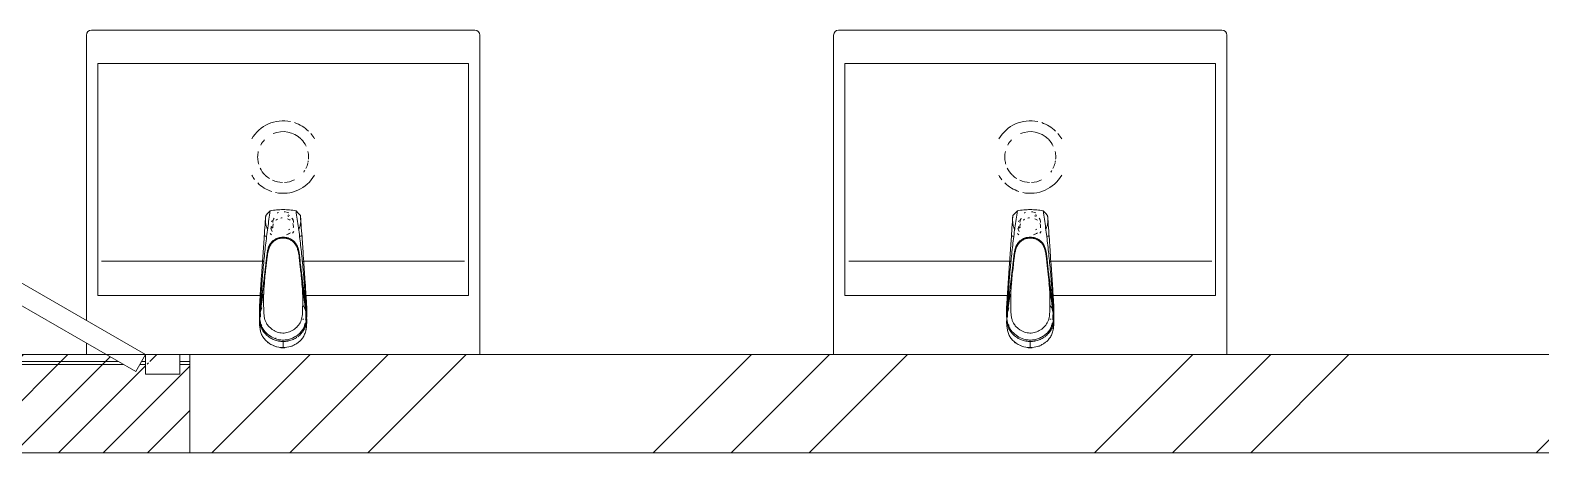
# Model space of a CAD drawing. Header units: millimetres. Extents: x -592259 to 288321, y -552984 to 293768.
# Drawn here: x 165091 to 166627, y -220486 to -220056 of the extents above; entities that cross this region are included whole.
import ezdxf

# ---------------------------------------------------------------- set-up
doc = ezdxf.new("R2010")
doc.units = ezdxf.units.MM
for name, color, linetype, lineweight in [('A-DETL-GENF-OTLN', 250, 'Continuous', 5), ('A-DOOR-____-MCUT', 250, 'Continuous', 5), ('A-DOOR-____-OTLN', 250, 'Continuous', 5), ('A-GENM-____-MCUT', 250, 'Continuous', 25), ('A-GENM-____-OTLN', 250, 'Continuous', 9), ('A-WALL-____-MCUT', 250, 'Continuous', 13), ('A-WALL-____-PATT', 250, 'Continuous', 13), ('G-XREF-____-OTLN', 250, 'Continuous', 9), ('P-SANR-FIXT-OTLN', 250, 'Continuous', 9)]:
    doc.layers.add(name, color=color, linetype=linetype, lineweight=lineweight)

# ---------------------------------------------------------------- blocks, each defined once
blk = doc.blocks.new('SND_Умывальник_Santek HEO - HEO 40_ гибкая подводка_установка на стену_ 400х340х170_  PN4_5_ ХВ_ГВ накидная гайка BP DN15_ К-гл_кон_ П DN 50-25960155-АР1_Маркировочный план 3 этажа секция 2_3')
at = {"layer": 'G-XREF-____-OTLN'}
for p, q in [((-17.5, -103.1), (-18.3, -96.1)), ((18.6, -93.2), (17.7, -100.7)), ((-13.2, -122.3), (-12.8, -122.9)), ((13.7, -121.5), (13.9, -121.2))]:
    blk.add_line(p, q, dxfattribs=at)
at = {"layer": 'G-XREF-____-OTLN', "flags": 128}
blk.add_lwpolyline([(0, -129.4), (-2.6, -129.2), (-5.1, -128.6), (-8.6, -126.9), (-9.4, -126.4)], dxfattribs=at)
at = {"layer": 'P-SANR-FIXT-OTLN', "lineweight": 5}
for p, q in [((-200, -9.9), (-200, -335)), ((200, -335), (200, -9.9)), ((-21.2, -45.9), (-19.8, -45.9)), ((-23.9, -47.6), (-23.4, -52)), ((23.4, -52), (23.9, -47.4)), ((-188.5, -306), (-188.5, -70)), ((-188.5, -70), (-22, -70)), ((-188.5, -70), (-22, -70)), ((22.1, -70), (188.5, -70)), ((22.1, -70), (188.5, -70)), ((188.5, -70), (188.5, -306)), ((-184.6, -105), (-19.4, -105)), ((19.4, -105), (184.6, -105)), ((-9.6, -133.4), (-11, -135)), ((12.6, -138.2), (11.3, -135.3)), ((12, -138.2), (12, -140.3)), ((12, -138.2), (12, -140.3)), ((-10.2, -147.5), (-8.9, -148.7)), ((-5.9, -150.5), (-4.4, -151)), ((11.3, -146.2), (11.9, -145.1)), ((188.5, -306), (-188.5, -306)), ((-195, -340), (195, -340))]:
    blk.add_line(p, q, dxfattribs=at)
at = {"layer": 'P-SANR-FIXT-OTLN', "lineweight": 5, "flags": 128}
for points in [[(-24, -45.9), (-23.5, -44.1), (-23.1, -42.4)], [(23.1, -42.5), (23.5, -44.1), (24, -45.9)], [(-21.8, -57.4), (-22.6, -54.7), (-23.4, -52)], [(23.4, -52), (22.6, -54.7), (21.8, -57.4)], [(-17.6, -151.4), (-17.8, -149.6), (-17.9, -147.9)], [(-17.6, -151.4), (-15.4, -153.8), (-13.1, -156.3)], [(13.1, -156.3), (15.4, -153.8), (17.7, -151.4)], [(17.9, -147.9), (17.8, -149.6), (17.7, -151.4)]]:
    blk.add_lwpolyline(points, dxfattribs=at)
at = {"layer": 'P-SANR-FIXT-OTLN', "lineweight": 5}
for centre, radius, start, end in [((0, -210.9), 36.9, 78.0272, 150), ((0, -210.9), 36.9, 45.6657, 71.6223), ((0, -210.9), 25.9, 152.9816, 166.4817), ((0, -210.9), 25.9, 144, 148.4296), ((0, -210.9), 25.9, 93.0847, 116.1739), ((0, -210.9), 25.9, 65.5446, 88.4632), ((0, -210.9), 25.9, 45.5775, 58.0134), ((0, -210.9), 25.9, 25.5336, 44.5196), ((0, -210.9), 36.9, 30, 38.7992), ((0, -210.9), 25.9, 175.2821, 180), ((0, -210.9), 25.9, 180, 192.7098), ((0, -210.9), 25.9, 167.3064, 171.5165), ((0, -210.9), 25.9, 13.3482, 16.572), ((0, -210.9), 25.9, 347.2447, 360), ((0, -210.9), 25.9, 360, 12.6033), ((0, -210.9), 36.9, 210, 220.5764), ((0, -210.9), 25.9, 205.5336, 224.5196), ((0, -210.9), 25.9, 225.5775, 292.7628), ((0, -210.9), 36.9, 258.0272, 330), ((0, -210.9), 25.9, 317.3943, 331.7651), ((0, -210.9), 36.9, 225.5918, 251.6223), ((-195, -335), 5, 180, 270), ((195, -335), 5, 270, 360)]:
    blk.add_arc(centre, radius, start, end, dxfattribs=at)
for centre, major_axis, start_param, end_param in [((0, -140.2), (10.5, 0), 2.074739, 2.346091), ((0, -144.4), (10.5, 0), 2.106208, 2.262595), ((0, -140.2), (10.5, 0), 1.895215, 2.047019), ((0, -140.2), (10.5, 0), 2.984761, 3.136523), ((0, -140.2), (10.5, 0), 3.150836, 3.488648), ((0, -144.4), (10.5, 0), 3.141593, 3.665191), ((0, -140.2), (10.5, 0), 3.944651, 4.269174), ((0, -144.4), (10.5, 0), 4.044495, 4.199712), ((0, -140.2), (10.5, 0), 4.792405, 4.95203), ((0, -140.2), (10.5, 0), 5.302179, 5.484258), ((0, -144.4), (10.5, 0), 5.759587, 6.283185), ((0, -140.2), (10.5, 0), 5.967442, 6.44117), ((0, -144.4), (13, 0), 0.38978, 0.565414), ((0, -144.4), (13, 0), 4.251351, 4.444761), ((0, -144.4), (13, 0), 4.518274, 4.621873), ((0, -144.4), (13, 0), 5.095586, 5.204636)]:
    blk.add_ellipse(centre, major_axis=major_axis, ratio=0.841652, start_param=start_param, end_param=end_param, dxfattribs=at)
for points, knots in [([(0, -17), (-2.6, -17), (-5.7, -17.5), (-9.3, -18.8), (-11, -19.6), (-12.7, -20.4), (-14.3, -21.4), (-15.5, -22.4), (-16.7, -23.3), (-18.1, -24.6), (-19.3, -26.1), (-20.5, -27.7), (-21.5, -29.6), (-22.3, -31.7), (-23.2, -34.8), (-23.8, -38.6), (-23.9, -41), (-24, -41.9)], [0, 0, 0, 0, 0.2, 0.25, 0.3, 0.35, 0.4, 0.45, 0.5, 0.55, 0.6, 0.65, 0.7, 0.75, 0.8, 0.9, 1, 1, 1, 1]), ([(-24, -45.9), (-24, -44.4), (-23.7, -41.4), (-22.5, -37.8), (-21.2, -35), (-19.5, -32.5), (-17.4, -30.1), (-15.5, -28.6), (-14.8, -28.1)], [0, 0, 0, 0, 4.281434, 8.562869, 10.703586, 12.844303, 17.125738, 19.572272, 19.572272, 19.572272, 19.572272]), ([(23, -42.2), (22.5, -40), (20.7, -35.7), (16, -30.5), (10.1, -26.7), (4.2, -24.8), (-1.1, -24.5), (-5.4, -25.2), (-9.5, -26.6), (-13.3, -28.7), (-16.7, -31.3), (-19.6, -34.6), (-21.8, -38.3), (-22.8, -41), (-23.1, -42.4)], [0, 0, 0, 0, 0.111111, 0.222222, 0.333333, 0.444444, 0.513889, 0.583333, 0.652778, 0.722222, 0.791667, 0.861111, 0.930556, 1, 1, 1, 1]), ([(-14.3, -27.7), (-13.9, -27.5), (-12.3, -26.4), (-9.1, -24.8), (-4.7, -23.5), (-1.6, -23.2), (0, -23.2)], [20.1889, 20.1889, 20.1889, 20.1889, 21.407172, 25.688606, 29.970041, 34.251475, 34.251475, 34.251475, 34.251475]), ([(-5.3, -25), (-5.1, -25), (-4.1, -24.8), (-3.2, -24.7), (-2.5, -24.6)], [0.91841171, 0.91841171, 0.91841171, 0.91841171, 0.92857143, 0.96187166, 0.96187166, 0.96187166, 0.96187166]), ([(24, -41.9), (24, -41.1), (23.9, -39.5), (23.6, -37.3), (23.3, -35.4), (22.9, -33.6), (22.3, -31.4), (21.5, -29.4), (20.4, -27.5), (19.1, -25.8), (17.7, -24.2), (15.5, -22.2), (11.3, -19.4), (5.8, -17.4), (1.5, -17), (0, -17)], [0, 0, 0, 0, 0.055556, 0.111111, 0.166667, 0.222222, 0.277778, 0.333333, 0.388889, 0.444444, 0.5, 0.555556, 0.666667, 0.888889, 1, 1, 1, 1]), ([(24, -45.9), (23.9, -44.4), (23.7, -42.1), (22.9, -39.2), (22.2, -37.1), (21.1, -35), (19.5, -32.5), (16.9, -29.7), (13.2, -26.9), (9.1, -24.8), (4.6, -23.5), (1.5, -23.2), (0, -23.2)], [-68.50295, -68.50295, -68.50295, -68.50295, -64.221516, -62.080799, -59.940082, -57.799364, -55.658647, -51.377213, -47.095778, -42.814344, -38.53291, -34.251475, -34.251475, -34.251475, -34.251475]), ([(6.6, -17.7), (7.2, -17.9), (8.4, -18.3), (9.7, -18.8), (10.2, -19)], [0.08534081, 0.08534081, 0.08534081, 0.08534081, 0.11111111, 0.13561298, 0.13561298, 0.13561298, 0.13561298]), ([(-23.2, -41.7), (-23.3, -41.8), (-23.7, -44), (-24.1, -48.4), (-24.2, -55.3), (-23.9, -60.1), (-23.8, -62.5)], [0.6183892, 0.6183892, 0.6183892, 0.6183892, 0.625, 0.75, 0.875, 1, 1, 1, 1]), ([(-23.8, -45.7), (-23.9, -45.2), (-24, -43.9), (-24, -41.1), (-23.8, -38.2), (-23.4, -36), (-23.3, -35.2), (-23.3, -35.2)], [0.449688, 0.449688, 0.449688, 0.449688, 0.4722222, 0.5, 0.5555556, 0.5833333, 0.5860809, 0.5860809, 0.5860809, 0.5860809]), ([(-13.1, -156.3), (-14, -150.5), (-15.7, -138.8), (-17.5, -124.1), (-18.8, -112.3), (-19.7, -103.3), (-20.4, -95.8), (-21, -89.7), (-21.3, -85.2), (-21.7, -80.4), (-22.2, -73.7), (-22.6, -66.6), (-23, -60), (-23.2, -53.9), (-23.1, -48.3), (-22.9, -45.7), (-22.8, -44.8)], [0, 0, 0, 0, 0.0714286, 0.1428571, 0.1785714, 0.2142857, 0.25, 0.2678571, 0.2857143, 0.3035714, 0.3214286, 0.3571429, 0.375, 0.3928571, 0.4285714, 0.4542548, 0.4542548, 0.4542548, 0.4542548]), ([(-22.3, -41.8), (-22.2, -41.4), (-22.1, -40.9), (-21.9, -40), (-21.7, -39.4), (-21.6, -39)], [0.5, 0.5, 0.5, 0.5, 0.53571429, 0.55357143, 0.57142857, 0.57142857, 0.57142857, 0.57142857]), ([(-21.6, -39), (-21.5, -38.7), (-21.3, -37.9), (-20.7, -36.5), (-19.9, -34.9), (-19.2, -33.8), (-18.9, -33.4)], [0.57142857, 0.57142857, 0.57142857, 0.57142857, 0.58928571, 0.60714286, 0.64285714, 0.66787901, 0.66787901, 0.66787901, 0.66787901]), ([(0, -128.4), (-0.5, -128.4), (-1.5, -128.4), (-3, -128.2), (-4.5, -127.8), (-6, -127.3), (-7.2, -126.7), (-8.3, -126.1), (-9.4, -125.3), (-10.6, -124.2), (-11.7, -123.1), (-12.3, -122.1), (-13, -121.1), (-13.8, -119.5), (-14.8, -117), (-15.6, -113.8), (-16.2, -110.6), (-16.5, -107.9), (-16.7, -104.9), (-17, -102.2), (-17.2, -100.1), (-17.5, -98.1), (-17.8, -95.4), (-18.2, -92.4), (-18.5, -89.5), (-18.8, -86.5), (-19.2, -82.4), (-19.6, -77.2), (-19.9, -71.2), (-19.9, -66.2), (-19.9, -62.6), (-19.9, -59.9), (-19.8, -57.9), (-19.8, -56.3), (-19.8, -54.9), (-19.8, -53.4), (-19.7, -51.5), (-19.5, -49.1), (-18.9, -46.3), (-17.6, -42.7), (-15, -38.6), (-10.6, -34.8), (-6.2, -32.7), (-2.5, -31.9), (0.4, -31.7), (3.3, -32.1), (6, -32.8), (8.2, -33.7), (9.9, -34.7), (11.3, -35.6), (12.7, -36.7), (14, -37.9), (15.2, -39.2), (16.4, -40.9), (17.7, -43.1), (18.9, -46.3), (19.5, -50.3), (19.8, -56.2), (19.9, -62.5), (19.9, -68.3), (19.7, -74), (19.3, -81.1), (18.8, -86.8), (18.5, -89.7)], [0, 0, 0, 0, 0.019231, 0.038462, 0.057692, 0.076923, 0.096154, 0.115385, 0.134615, 0.153846, 0.163462, 0.173077, 0.182692, 0.192308, 0.211538, 0.230769, 0.240385, 0.25, 0.259615, 0.269231, 0.274038, 0.278846, 0.288462, 0.298077, 0.307692, 0.317308, 0.326923, 0.346154, 0.365385, 0.384615, 0.403846, 0.423077, 0.442308, 0.451923, 0.461538, 0.471154, 0.480769, 0.5, 0.519231, 0.538462, 0.576923, 0.615385, 0.653846, 0.673077, 0.692308, 0.711538, 0.730769, 0.75, 0.759615, 0.769231, 0.783654, 0.798077, 0.8125, 0.826923, 0.841346, 0.855769, 0.870192, 0.884615, 0.913462, 0.927885, 0.942308, 0.971154, 1, 1, 1, 1]), ([(19, -33.6), (19.3, -34), (19.8, -34.7), (20.4, -35.8), (20.8, -36.6), (21, -37.2), (21.1, -37.4)], [0.3358363, 0.3358363, 0.3358363, 0.3358363, 0.35714286, 0.375, 0.39285714, 0.40186247, 0.40186247, 0.40186247, 0.40186247]), ([(21.8, -39.4), (21.8, -39.6), (21.9, -40), (22, -40.2), (22, -40.4)], [0.43577337, 0.43577337, 0.43577337, 0.43577337, 0.44642857, 0.45645234, 0.45645234, 0.45645234, 0.45645234]), ([(23.2, -34.8), (23.2, -35), (23.4, -35.9), (23.8, -38.2), (24.1, -41.7), (24, -44.5), (23.8, -45.8)], [0.4097338, 0.4097338, 0.4097338, 0.4097338, 0.4166667, 0.4444444, 0.5, 0.550944, 0.550944, 0.550944, 0.550944]), ([(23.8, -62.5), (24, -60.1), (24.2, -55.3), (24.1, -48.9), (23.8, -45), (23.6, -43.3)], [0, 0, 0, 0, 0.125, 0.25, 0.3486166, 0.3486166, 0.3486166, 0.3486166]), ([(-23.9, -47.6), (-24, -49.2), (-23.9, -52.6), (-23.3, -57.5), (-22.5, -62.4), (-21.8, -67.4), (-21.2, -72.4), (-20.5, -79.2), (-19.6, -85.9), (-18.7, -92.7), (-18.1, -96.9), (-17.7, -100.4), (-17.4, -103.7), (-17.1, -107.9), (-16.5, -113), (-15.5, -117), (-14.7, -119.3), (-14.4, -120)], [0, 0, 0, 0, 0.0555556, 0.1111111, 0.1666667, 0.2222222, 0.2777778, 0.3333333, 0.4444444, 0.5, 0.5555556, 0.5833333, 0.6111111, 0.6666667, 0.7222222, 0.7777778, 0.8014304, 0.8014304, 0.8014304, 0.8014304]), ([(-23.8, -46.4), (-23.8, -46.8), (-23.6, -47.9), (-23.4, -48.9), (-23.2, -49.6)], [0.11642766, 0.11642766, 0.11642766, 0.11642766, 0.15, 0.2, 0.2, 0.2, 0.2]), ([(-23.4, -52), (-23.4, -52.1), (-23.4, -52.4), (-23.4, -53.4), (-23.2, -55.1), (-22.9, -57.5), (-22.6, -60.4), (-22.1, -64.8), (-21.6, -69.6), (-20.9, -74.6), (-20.3, -79.8), (-19.5, -86.3), (-18.6, -93.8), (-17.8, -100.1), (-17.1, -105.1), (-16.7, -108.8), (-16.3, -112.6), (-15.8, -116.3), (-15.1, -118.8), (-14.6, -119.9)], [0, 0, 0, 0, 0.0192308, 0.0384615, 0.0576923, 0.0769231, 0.0961538, 0.1153846, 0.1538462, 0.1730769, 0.1923077, 0.2307692, 0.2692308, 0.3076923, 0.3269231, 0.3461538, 0.3653846, 0.3846154, 0.4038462, 0.4038462, 0.4038462, 0.4038462]), ([(-19, -82.1), (-19, -81.8), (-19.1, -81), (-19.3, -79.8), (-19.5, -78.5), (-19.7, -77), (-20, -75.2), (-20.3, -72.9), (-20.7, -70.2), (-21.2, -66.7), (-21.7, -63.4), (-22.1, -60.6), (-22.4, -58.9), (-22.5, -57.8), (-22.4, -57.3), (-22.2, -57.1), (-22, -57.3), (-21.8, -57.4)], [-0.210165, -0.210165, -0.210165, -0.210165, -0.203125, -0.1953125, -0.1875, -0.1796875, -0.171875, -0.15625, -0.140625, -0.125, -0.09375, -0.078125, -0.0625, -0.046875, -0.03125, -0.015625, 0, 0, 0, 0]), ([(4.4, -128.6), (5.6, -128.3), (7.9, -127.3), (11, -125), (13.1, -122.6), (14.4, -120.4), (15.3, -118), (16, -114.9), (16.4, -111.7), (16.6, -109.2), (16.9, -106.6), (17.3, -103.5), (17.9, -98.4), (18.7, -92.2), (19.7, -84.7), (20.4, -78.4), (21, -73.5), (21.6, -68.8), (22.1, -64.3), (22.6, -60.2), (22.9, -57.4), (23.2, -55.1), (23.3, -53.4), (23.4, -52.4), (23.4, -52.1), (23.4, -52)], [0.5192308, 0.5192308, 0.5192308, 0.5192308, 0.5384615, 0.5576923, 0.5769231, 0.5865385, 0.5961538, 0.6153846, 0.6346154, 0.6442308, 0.6538462, 0.6730769, 0.6923077, 0.7307692, 0.7692308, 0.8076923, 0.8269231, 0.8461538, 0.8846154, 0.9038462, 0.9230769, 0.9423077, 0.9615385, 0.9807692, 1, 1, 1, 1]), ([(23.1, -48.2), (23.1, -49.1), (23.2, -51.4), (23.2, -55.4), (23.1, -60), (22.6, -66.6), (22.2, -73.7), (21.7, -80.4), (21.4, -85.2), (21, -89.7), (20.5, -95.8), (19.8, -103.3), (18.9, -112.3), (17.5, -124.1), (15.7, -138.8), (14, -150.5), (13.1, -156.3)], [0.5714286, 0.5714286, 0.5714286, 0.5714286, 0.5892857, 0.6071429, 0.625, 0.6428571, 0.6785714, 0.6964286, 0.7142857, 0.7321429, 0.75, 0.7857143, 0.8214286, 0.8571429, 0.9285714, 1, 1, 1, 1]), ([(19, -89.8), (19.5, -86.2), (20.2, -80.8), (21.1, -73.7), (21.7, -68.4), (22.2, -64), (22.7, -60.5), (23.3, -57.1), (23.9, -52.7), (24, -49.2), (23.9, -47.4)], [0, 0, 0, 0, 0.25, 0.375, 0.5, 0.625, 0.6875, 0.75, 0.875, 1, 1, 1, 1]), ([(21.8, -57.4), (21.9, -57.3), (22.2, -57.1), (22.4, -57.3), (22.4, -57.8), (22.3, -58.9), (22.1, -60.6), (21.6, -63.4), (21.2, -66.7), (20.8, -69.6), (20.6, -70.9), (20.5, -71.3)], [-1, -1, -1, -1, -0.984375, -0.96875, -0.953125, -0.9375, -0.921875, -0.90625, -0.875, -0.859375, -0.852792, -0.852792, -0.852792, -0.852792]), ([(23.2, -49.6), (23.4, -48.9), (23.6, -47.9), (23.8, -46.8), (23.9, -46.4)], [0.8, 0.8, 0.8, 0.8, 0.85, 0.88358568, 0.88358568, 0.88358568, 0.88358568]), ([(23.7, -46.6), (23.6, -47.1), (23.5, -47.7), (23.4, -48.4), (23.3, -48.5)], [0.56144037, 0.56144037, 0.56144037, 0.56144037, 0.58333333, 0.58622412, 0.58622412, 0.58622412, 0.58622412]), ([(-23.8, -62.5), (-23.7, -64.3), (-23.4, -68.1), (-23, -74.1), (-22.7, -79.7), (-22.4, -84.3), (-22, -88.9), (-21.7, -94.5), (-21, -103.5), (-20.5, -111.8), (-19.9, -120.3), (-19.3, -128.7), (-18.5, -138.9), (-17.9, -147.2), (-17.6, -151.4)], [0, 0, 0, 0, 0.071429, 0.142857, 0.214286, 0.25, 0.285714, 0.357143, 0.428571, 0.571429, 0.642857, 0.714286, 0.857143, 1, 1, 1, 1]), ([(17.7, -151.4), (18, -147.2), (18.6, -138.9), (19.3, -128.7), (19.9, -120.3), (20.3, -113.9), (20.8, -107.6), (21.2, -101.3), (21.7, -94.5), (22.1, -88.9), (22.4, -84.3), (22.7, -79.7), (23.1, -74.1), (23.5, -68.1), (23.7, -64.3), (23.8, -62.5)], [0, 0, 0, 0, 0.142857, 0.285714, 0.357143, 0.428571, 0.5, 0.571429, 0.642857, 0.714286, 0.75, 0.785714, 0.857143, 0.928571, 1, 1, 1, 1]), ([(18.5, -89.7), (18.2, -92.3), (17.7, -96.2), (17.1, -101.5), (16.7, -105.4), (16.2, -109.4), (15.6, -113.3), (14.9, -116.5), (14, -119), (13.2, -120.8), (12.1, -122.5), (10.4, -124.6), (7.7, -126.6), (4, -128.1), (1.3, -128.4), (0, -128.4)], [0, 0, 0, 0, 0.166667, 0.25, 0.333333, 0.416667, 0.5, 0.583333, 0.625, 0.666667, 0.708333, 0.75, 0.833333, 0.916667, 1, 1, 1, 1]), ([(0, -129.4), (0.8, -129.4), (2.1, -129.3), (3.7, -129), (4.8, -128.7), (5.9, -128.3), (6.8, -127.9), (7.7, -127.5), (8.8, -126.8), (10, -126), (11.1, -125.1), (12.3, -123.8), (13.5, -122), (14.6, -119.8), (15.4, -117.2), (16.1, -114), (16.7, -110.3), (17.2, -105.9), (17.7, -101.1), (18.3, -95.7), (18.8, -91.8), (19, -89.8)], [0, 0, 0, 0, 0.1, 0.15, 0.2, 0.25, 0.3, 0.35, 0.4, 0.45, 0.5, 0.55, 0.6, 0.65, 0.7, 0.75, 0.8, 0.85, 0.9, 0.95, 1, 1, 1, 1]), ([(19.4, -78.5), (19.4, -78.9), (19.3, -79.8), (19.1, -81.1), (19, -81.9), (18.9, -82.3)], [-0.8125, -0.8125, -0.8125, -0.8125, -0.8046875, -0.796875, -0.78898159, -0.78898159, -0.78898159, -0.78898159]), ([(-14.4, -120.3), (-13.9, -121.3), (-12.7, -123.2), (-11.2, -124.8), (-10.3, -125.5)], [0.40626248, 0.40626248, 0.40626248, 0.40626248, 0.42307692, 0.4397601, 0.4397601, 0.4397601, 0.4397601]), ([(-14.2, -120.3), (-13.9, -121.1), (-13.1, -122.6), (-11.5, -124.7), (-9.6, -126.4), (-7.4, -127.7), (-4.3, -129), (-1.7, -129.4), (0, -129.4)], [0.8055556, 0.8055556, 0.8055556, 0.8055556, 0.8333333, 0.8611111, 0.8888889, 0.9166667, 0.9444444, 1, 1, 1, 1]), ([(-19.1, -130.9), (-19.1, -130.8), (-19, -130.7), (-18.8, -130.7), (-18.6, -130.6), (-18.5, -130.6), (-18.3, -130.5), (-18.1, -130.5), (-17.6, -130.5), (-17, -130.4), (-16.6, -130.3)], [0, 0, 0, 0, 0.1, 0.15, 0.175, 0.2, 0.225, 0.25, 0.3, 0.4, 0.4, 0.4, 0.4]), ([(-17.9, -147.9), (-18, -146.5), (-17.9, -143.9), (-17.2, -140.7), (-16.4, -138.5), (-16, -137.5), (-15.8, -137.1), (-15.7, -137)], [0, 0, 0, 0, 0.1666667, 0.3333333, 0.4166667, 0.4583333, 0.4722829, 0.4722829, 0.4722829, 0.4722829]), ([(11.7, -131.8), (11.9, -131.9), (12.3, -132.2), (12.7, -132.7), (12.9, -132.9), (13.1, -133)], [0.26184412, 0.26184412, 0.26184412, 0.26184412, 0.29166667, 0.3125, 0.33333333, 0.33333333, 0.33333333, 0.33333333]), ([(15.8, -137), (15.8, -137.1), (16, -137.5), (16.5, -138.5), (17.3, -140.7), (17.9, -143.9), (18, -146.5), (17.9, -147.9)], [0.5277524, 0.5277524, 0.5277524, 0.5277524, 0.5416667, 0.5833333, 0.6666667, 0.8333333, 1, 1, 1, 1]), ([(16.7, -130.3), (17.1, -130.4), (17.6, -130.5), (18.1, -130.5), (18.4, -130.5), (18.5, -130.6), (18.7, -130.6), (18.8, -130.7), (19, -130.7), (19.1, -130.8), (19.1, -130.9)], [0.6, 0.6, 0.6, 0.6, 0.7, 0.75, 0.775, 0.8, 0.825, 0.85, 0.9, 1, 1, 1, 1])]:
    blk.add_open_spline(points, degree=3, knots=knots, dxfattribs=at)
for points in [[(-10, -18.9), (-9.5, -18.7), (-9, -18.5), (-8.5, -18.3)], [(-1.9, -16.9), (-1.3, -16.8), (-0.6, -16.8), (0, -16.8)], [(0, -16.8), (0.7, -16.8), (1.5, -16.9), (2.2, -16.9)], [(0, -17), (0, -17.5), (0, -18.6), (0, -20.3), (0, -21.9), (0, -23), (0, -23.5)], [(2.4, -24.6), (3.1, -24.7), (3.9, -24.8), (4.6, -24.9)], [(14.6, -21.4), (15.1, -21.8), (15.5, -22.1), (16, -22.5)], [(-24, -41.9), (-24.1, -43), (-24, -44.1), (-24, -45.2)], [(-23.4, -52), (-23.6, -51), (-23.8, -48.9), (-23.9, -46.9), (-24, -45.9)], [(-23.1, -42.4), (-23.3, -43.2), (-23.7, -45), (-23.8, -46.7), (-23.9, -47.6)], [(23.9, -47.4), (23.8, -46.6), (23.6, -44.8), (23.3, -43.1), (23, -42.2)], [(24, -45.9), (23.9, -46.9), (23.8, -48.9), (23.5, -51), (23.4, -52)], [(24, -45.2), (24.1, -44.1), (24.1, -43), (24, -41.9)], [(-23.3, -48.5), (-23.5, -47.8), (-23.6, -47.2), (-23.7, -46.6)], [(-20.2, -59.9), (-20.7, -59.1), (-21.3, -58.3), (-21.8, -57.4)], [(-20.9, -104.7), (-20.9, -104.7), (-20.7, -104.7), (-20.3, -104.6), (-20, -104.6)], [(20.1, -104.6), (20.6, -104.7), (20.9, -104.7), (20.9, -104.7)], [(-6.7, -127.8), (-5.9, -128.2), (-5, -128.5), (-4.1, -128.7)], [(-6.6, -157.1), (-7.7, -157), (-9.8, -156.8), (-12, -156.5), (-13.1, -156.3)], [(0, -157.4), (-1.1, -157.4), (-3.3, -157.4), (-5.5, -157.2), (-6.6, -157.1)], [(6.6, -157.1), (5.5, -157.2), (3.3, -157.4), (1.1, -157.4), (0, -157.4)], [(13.1, -156.3), (12, -156.5), (9.9, -156.8), (7.7, -157), (6.6, -157.1)]]:
    blk.add_open_spline(points, degree=3, dxfattribs=at)
blk = doc.blocks.new('SND_Умывальник_Santek HEO - HEO 40_ гибкая подводка_установка на стену_ 400х340х170_  PN4_5_ ХВ_ГВ накидная гайка BP DN15_ К-гл_кон_ П DN 50-V2-АР1_Маркировочный план 3 этажа секция 2_3')
at = {"layer": 'G-XREF-____-OTLN'}
for p, q in [((-17.5, -103.1), (-18.3, -96.1)), ((18.6, -93.2), (17.7, -100.7)), ((-13.2, -122.3), (-12.8, -122.9)), ((13.7, -121.5), (13.9, -121.2))]:
    blk.add_line(p, q, dxfattribs=at)
at = {"layer": 'G-XREF-____-OTLN', "flags": 128}
blk.add_lwpolyline([(0, -129.4), (-2.6, -129.2), (-5.1, -128.6), (-8.6, -126.9), (-9.4, -126.4)], dxfattribs=at)
at = {"layer": 'P-SANR-FIXT-OTLN', "lineweight": 5}
for p, q in [((-200, -9.9), (-200, -335)), ((200, -21.5), (200, -9.9)), ((-21.2, -45.9), (-19.8, -45.9)), ((200, -335), (200, -44.6)), ((-23.9, -47.6), (-23.4, -52)), ((23.4, -52), (23.9, -47.4)), ((-188.5, -306), (-188.5, -70)), ((-188.5, -70), (-22, -70)), ((-188.5, -70), (-22, -70)), ((22.1, -70), (188.5, -70)), ((22.1, -70), (188.5, -70)), ((188.5, -70), (188.5, -306)), ((-184.6, -105), (-19.4, -105)), ((19.4, -105), (184.6, -105)), ((-9.6, -133.4), (-11, -135)), ((12.6, -138.2), (11.3, -135.3)), ((12, -138.2), (12, -140.3)), ((12, -138.2), (12, -140.3)), ((-10.2, -147.5), (-8.9, -148.7)), ((-5.9, -150.5), (-4.4, -151)), ((11.3, -146.2), (11.9, -145.1)), ((188.5, -306), (-188.5, -306)), ((-195, -340), (195, -340))]:
    blk.add_line(p, q, dxfattribs=at)
at = {"layer": 'P-SANR-FIXT-OTLN', "lineweight": 5, "flags": 128}
for points in [[(-24, -45.9), (-23.5, -44.1), (-23.1, -42.4)], [(23.1, -42.5), (23.5, -44.1), (24, -45.9)], [(-21.8, -57.4), (-22.6, -54.7), (-23.4, -52)], [(23.4, -52), (22.6, -54.7), (21.8, -57.4)], [(-17.6, -151.4), (-17.8, -149.6), (-17.9, -147.9)], [(-17.6, -151.4), (-15.4, -153.8), (-13.1, -156.3)], [(13.1, -156.3), (15.4, -153.8), (17.7, -151.4)], [(17.9, -147.9), (17.8, -149.6), (17.7, -151.4)]]:
    blk.add_lwpolyline(points, dxfattribs=at)
at = {"layer": 'P-SANR-FIXT-OTLN', "lineweight": 5}
for centre, radius, start, end in [((12.7, -35), 10, 120, 123.8115), ((0, -210.9), 36.9, 78.0272, 150), ((0, -210.9), 36.9, 45.6657, 71.6223), ((0, -210.9), 25.9, 152.9816, 166.4817), ((0, -210.9), 25.9, 144, 148.4296), ((0, -210.9), 25.9, 93.0847, 116.1739), ((0, -210.9), 25.9, 65.5446, 88.4632), ((0, -210.9), 25.9, 45.5775, 58.0134), ((0, -210.9), 25.9, 25.5336, 44.5196), ((0, -210.9), 36.9, 30, 38.1846), ((0, -210.9), 25.9, 175.2821, 180), ((0, -210.9), 25.9, 180, 192.7098), ((0, -210.9), 25.9, 167.3064, 171.5165), ((0, -210.9), 25.9, 13.3482, 16.572), ((0, -210.9), 25.9, 347.2447, 360), ((0, -210.9), 25.9, 360, 12.6033), ((0, -210.9), 36.9, 210, 220.5764), ((0, -210.9), 25.9, 205.5336, 224.5196), ((0, -210.9), 25.9, 225.5775, 292.7628), ((0, -210.9), 36.9, 258.0272, 330), ((0, -210.9), 25.9, 317.3943, 331.7651), ((0, -210.9), 36.9, 225.5918, 251.6223), ((-195, -335), 5, 180, 270), ((195, -335), 5, 270, 360)]:
    blk.add_arc(centre, radius, start, end, dxfattribs=at)
for centre, major_axis, start_param, end_param in [((0, -140.2), (10.5, 0), 2.074739, 2.346091), ((0, -144.4), (10.5, 0), 2.106208, 2.262595), ((0, -140.2), (10.5, 0), 1.895215, 2.047019), ((0, -140.2), (10.5, 0), 2.984761, 3.136523), ((0, -140.2), (10.5, 0), 3.150836, 3.488648), ((0, -144.4), (10.5, 0), 3.141593, 3.665191), ((0, -140.2), (10.5, 0), 3.944651, 4.269174), ((0, -144.4), (10.5, 0), 4.044495, 4.199712), ((0, -140.2), (10.5, 0), 4.792405, 4.95203), ((0, -140.2), (10.5, 0), 5.302179, 5.484258), ((0, -144.4), (10.5, 0), 5.759587, 6.283185), ((0, -140.2), (10.5, 0), 5.967442, 6.44117), ((0, -144.4), (13, 0), 0.38978, 0.565414), ((0, -144.4), (13, 0), 4.251351, 4.444761), ((0, -144.4), (13, 0), 4.518274, 4.621873), ((0, -144.4), (13, 0), 5.095586, 5.204636)]:
    blk.add_ellipse(centre, major_axis=major_axis, ratio=0.841652, start_param=start_param, end_param=end_param, dxfattribs=at)
for points, knots in [([(0, -17), (-2.6, -17), (-5.7, -17.5), (-9.3, -18.8), (-11, -19.6), (-12.7, -20.4), (-14.3, -21.4), (-15.5, -22.4), (-16.7, -23.3), (-18.1, -24.6), (-19.3, -26.1), (-20.5, -27.7), (-21.5, -29.6), (-22.3, -31.7), (-23.2, -34.8), (-23.8, -38.6), (-23.9, -41), (-24, -41.9)], [0, 0, 0, 0, 0.2, 0.25, 0.3, 0.35, 0.4, 0.45, 0.5, 0.55, 0.6, 0.65, 0.7, 0.75, 0.8, 0.9, 1, 1, 1, 1]), ([(-24, -45.9), (-24, -44.4), (-23.7, -41.4), (-22.5, -37.8), (-21.2, -35), (-19.5, -32.5), (-17.4, -30.1), (-15.5, -28.6), (-14.8, -28.1)], [0, 0, 0, 0, 4.281434, 8.562869, 10.703586, 12.844303, 17.125738, 19.572272, 19.572272, 19.572272, 19.572272]), ([(23, -42.2), (22.5, -40), (20.7, -35.7), (16, -30.5), (10.1, -26.7), (4.2, -24.8), (-1.1, -24.5), (-5.4, -25.2), (-9.5, -26.6), (-13.3, -28.7), (-16.7, -31.3), (-19.6, -34.6), (-21.8, -38.3), (-22.8, -41), (-23.1, -42.4)], [0, 0, 0, 0, 0.111111, 0.222222, 0.333333, 0.444444, 0.513889, 0.583333, 0.652778, 0.722222, 0.791667, 0.861111, 0.930556, 1, 1, 1, 1]), ([(-14, -27.5), (-13.7, -27.3), (-12.2, -26.3), (-9.1, -24.8), (-4.7, -23.5), (-1.6, -23.2), (0, -23.2)], [20.488007, 20.488007, 20.488007, 20.488007, 21.407172, 25.688606, 29.970041, 34.251475, 34.251475, 34.251475, 34.251475]), ([(-5.3, -25), (-5.1, -25), (-4.1, -24.8), (-3.2, -24.7), (-2.5, -24.6)], [0.91841171, 0.91841171, 0.91841171, 0.91841171, 0.92857143, 0.96187166, 0.96187166, 0.96187166, 0.96187166]), ([(24, -41.9), (24, -41.1), (23.9, -39.5), (23.6, -37.3), (23.3, -35.4), (22.9, -33.6), (22.3, -31.4), (21.5, -29.4), (20.4, -27.5), (19.1, -25.8), (17.7, -24.2), (15.5, -22.2), (11.3, -19.4), (5.8, -17.4), (1.5, -17), (0, -17)], [0, 0, 0, 0, 0.055556, 0.111111, 0.166667, 0.222222, 0.277778, 0.333333, 0.388889, 0.444444, 0.5, 0.555556, 0.666667, 0.888889, 1, 1, 1, 1]), ([(24, -45.9), (23.9, -44.4), (23.7, -42.1), (22.9, -39.2), (22.2, -37.1), (21.1, -35), (19.5, -32.5), (16.9, -29.7), (13.2, -26.9), (9.1, -24.8), (4.6, -23.5), (1.5, -23.2), (0, -23.2)], [-68.50295, -68.50295, -68.50295, -68.50295, -64.221516, -62.080799, -59.940082, -57.799364, -55.658647, -51.377213, -47.095778, -42.814344, -38.53291, -34.251475, -34.251475, -34.251475, -34.251475]), ([(6.6, -17.7), (7.2, -17.9), (8.4, -18.3), (9.7, -18.8), (10.2, -19)], [0.08534081, 0.08534081, 0.08534081, 0.08534081, 0.11111111, 0.13561298, 0.13561298, 0.13561298, 0.13561298]), ([(-23.2, -41.7), (-23.3, -41.8), (-23.7, -44), (-24.1, -48.4), (-24.2, -55.3), (-23.9, -60.1), (-23.8, -62.5)], [0.6183892, 0.6183892, 0.6183892, 0.6183892, 0.625, 0.75, 0.875, 1, 1, 1, 1]), ([(-23.8, -45.7), (-23.9, -45.2), (-24, -43.9), (-24, -41.1), (-23.8, -38.2), (-23.4, -36), (-23.3, -35.2), (-23.3, -35.2)], [0.449688, 0.449688, 0.449688, 0.449688, 0.4722222, 0.5, 0.5555556, 0.5833333, 0.5860809, 0.5860809, 0.5860809, 0.5860809]), ([(-13.1, -156.3), (-14, -150.5), (-15.7, -138.8), (-17.5, -124.1), (-18.8, -112.3), (-19.7, -103.3), (-20.4, -95.8), (-21, -89.7), (-21.3, -85.2), (-21.7, -80.4), (-22.2, -73.7), (-22.6, -66.6), (-23, -60), (-23.2, -53.9), (-23.1, -48.3), (-22.9, -45.7), (-22.8, -44.8)], [0, 0, 0, 0, 0.0714286, 0.1428571, 0.1785714, 0.2142857, 0.25, 0.2678571, 0.2857143, 0.3035714, 0.3214286, 0.3571429, 0.375, 0.3928571, 0.4285714, 0.4542548, 0.4542548, 0.4542548, 0.4542548]), ([(-22.3, -41.8), (-22.2, -41.4), (-22.1, -40.9), (-21.9, -40), (-21.7, -39.4), (-21.6, -39)], [0.5, 0.5, 0.5, 0.5, 0.53571429, 0.55357143, 0.57142857, 0.57142857, 0.57142857, 0.57142857]), ([(-21.6, -39), (-21.5, -38.7), (-21.3, -37.9), (-20.7, -36.5), (-19.9, -34.9), (-19.2, -33.8), (-18.9, -33.4)], [0.57142857, 0.57142857, 0.57142857, 0.57142857, 0.58928571, 0.60714286, 0.64285714, 0.66787901, 0.66787901, 0.66787901, 0.66787901]), ([(0, -128.4), (-0.5, -128.4), (-1.5, -128.4), (-3, -128.2), (-4.5, -127.8), (-6, -127.3), (-7.2, -126.7), (-8.3, -126.1), (-9.4, -125.3), (-10.6, -124.2), (-11.7, -123.1), (-12.3, -122.1), (-13, -121.1), (-13.8, -119.5), (-14.8, -117), (-15.6, -113.8), (-16.2, -110.6), (-16.5, -107.9), (-16.7, -104.9), (-17, -102.2), (-17.2, -100.1), (-17.5, -98.1), (-17.8, -95.4), (-18.2, -92.4), (-18.5, -89.5), (-18.8, -86.5), (-19.2, -82.4), (-19.6, -77.2), (-19.9, -71.2), (-19.9, -66.2), (-19.9, -62.6), (-19.9, -59.9), (-19.8, -57.9), (-19.8, -56.3), (-19.8, -54.9), (-19.8, -53.4), (-19.7, -51.5), (-19.5, -49.1), (-18.9, -46.3), (-17.6, -42.7), (-15, -38.6), (-10.6, -34.8), (-6.2, -32.7), (-2.5, -31.9), (0.4, -31.7), (3.3, -32.1), (6, -32.8), (8.2, -33.7), (9.9, -34.7), (11.3, -35.6), (12.7, -36.7), (14, -37.9), (15.2, -39.2), (16.4, -40.9), (17.7, -43.1), (18.9, -46.3), (19.5, -50.3), (19.8, -56.2), (19.9, -62.5), (19.9, -68.3), (19.7, -74), (19.3, -81.1), (18.8, -86.8), (18.5, -89.7)], [0, 0, 0, 0, 0.019231, 0.038462, 0.057692, 0.076923, 0.096154, 0.115385, 0.134615, 0.153846, 0.163462, 0.173077, 0.182692, 0.192308, 0.211538, 0.230769, 0.240385, 0.25, 0.259615, 0.269231, 0.274038, 0.278846, 0.288462, 0.298077, 0.307692, 0.317308, 0.326923, 0.346154, 0.365385, 0.384615, 0.403846, 0.423077, 0.442308, 0.451923, 0.461538, 0.471154, 0.480769, 0.5, 0.519231, 0.538462, 0.576923, 0.615385, 0.653846, 0.673077, 0.692308, 0.711538, 0.730769, 0.75, 0.759615, 0.769231, 0.783654, 0.798077, 0.8125, 0.826923, 0.841346, 0.855769, 0.870192, 0.884615, 0.913462, 0.927885, 0.942308, 0.971154, 1, 1, 1, 1]), ([(19, -33.6), (19.3, -34), (19.8, -34.7), (20.4, -35.8), (20.8, -36.6), (21, -37.2), (21.1, -37.4)], [0.3358363, 0.3358363, 0.3358363, 0.3358363, 0.35714286, 0.375, 0.39285714, 0.40186247, 0.40186247, 0.40186247, 0.40186247]), ([(21.8, -39.4), (21.8, -39.6), (21.9, -40), (22, -40.2), (22, -40.4)], [0.43577337, 0.43577337, 0.43577337, 0.43577337, 0.44642857, 0.45645234, 0.45645234, 0.45645234, 0.45645234]), ([(23.2, -34.8), (23.2, -35), (23.4, -35.9), (23.8, -38.2), (24.1, -41.7), (24, -44.5), (23.8, -45.8)], [0.4097338, 0.4097338, 0.4097338, 0.4097338, 0.4166667, 0.4444444, 0.5, 0.550944, 0.550944, 0.550944, 0.550944]), ([(23.8, -62.5), (24, -60.1), (24.2, -55.3), (24.1, -48.9), (23.8, -45), (23.6, -43.3)], [0, 0, 0, 0, 0.125, 0.25, 0.3486166, 0.3486166, 0.3486166, 0.3486166]), ([(-23.9, -47.6), (-24, -49.2), (-23.9, -52.6), (-23.3, -57.5), (-22.5, -62.4), (-21.8, -67.4), (-21.2, -72.4), (-20.5, -79.2), (-19.6, -85.9), (-18.7, -92.7), (-18.1, -96.9), (-17.7, -100.4), (-17.4, -103.7), (-17.1, -107.9), (-16.5, -113), (-15.5, -117.2), (-14.3, -120.3), (-13.1, -122.6), (-11.5, -124.7), (-9.6, -126.4), (-7.4, -127.7), (-4.3, -129), (-1.7, -129.4), (0, -129.4)], [0, 0, 0, 0, 0.055556, 0.111111, 0.166667, 0.222222, 0.277778, 0.333333, 0.444444, 0.5, 0.555556, 0.583333, 0.611111, 0.666667, 0.722222, 0.777778, 0.805556, 0.833333, 0.861111, 0.888889, 0.916667, 0.944444, 1, 1, 1, 1]), ([(-23.8, -46.4), (-23.8, -46.8), (-23.6, -47.9), (-23.4, -48.9), (-23.2, -49.6)], [0.11642766, 0.11642766, 0.11642766, 0.11642766, 0.15, 0.2, 0.2, 0.2, 0.2]), ([(-23.4, -52), (-23.4, -52.1), (-23.4, -52.4), (-23.4, -53.4), (-23.2, -55.1), (-22.9, -57.5), (-22.6, -60.4), (-22.1, -64.8), (-21.6, -69.6), (-20.9, -74.6), (-20.3, -79.8), (-19.5, -86.3), (-18.6, -93.8), (-17.8, -100.1), (-17.1, -105.1), (-16.7, -108.8), (-16.3, -112.6), (-15.8, -116.3), (-14.7, -120), (-12.8, -123.1), (-11.2, -124.8), (-10.3, -125.5)], [0, 0, 0, 0, 0.0192308, 0.0384615, 0.0576923, 0.0769231, 0.0961538, 0.1153846, 0.1538462, 0.1730769, 0.1923077, 0.2307692, 0.2692308, 0.3076923, 0.3269231, 0.3461538, 0.3653846, 0.3846154, 0.4038462, 0.4230769, 0.4397601, 0.4397601, 0.4397601, 0.4397601]), ([(-19, -82.1), (-19, -81.8), (-19.1, -81), (-19.3, -79.8), (-19.5, -78.5), (-19.7, -77), (-20, -75.2), (-20.3, -72.9), (-20.7, -70.2), (-21.2, -66.7), (-21.7, -63.4), (-22.1, -60.6), (-22.4, -58.9), (-22.5, -57.8), (-22.4, -57.3), (-22.2, -57.1), (-22, -57.3), (-21.8, -57.4)], [-0.210165, -0.210165, -0.210165, -0.210165, -0.203125, -0.1953125, -0.1875, -0.1796875, -0.171875, -0.15625, -0.140625, -0.125, -0.09375, -0.078125, -0.0625, -0.046875, -0.03125, -0.015625, 0, 0, 0, 0]), ([(4.4, -128.6), (5.6, -128.3), (7.9, -127.3), (11, -125), (13.1, -122.6), (14.4, -120.4), (15.3, -118), (16, -114.9), (16.4, -111.7), (16.6, -109.2), (16.9, -106.6), (17.3, -103.5), (17.9, -98.4), (18.7, -92.2), (19.7, -84.7), (20.4, -78.4), (21, -73.5), (21.6, -68.8), (22.1, -64.3), (22.6, -60.2), (22.9, -57.4), (23.2, -55.1), (23.3, -53.4), (23.4, -52.4), (23.4, -52.1), (23.4, -52)], [0.5192308, 0.5192308, 0.5192308, 0.5192308, 0.5384615, 0.5576923, 0.5769231, 0.5865385, 0.5961538, 0.6153846, 0.6346154, 0.6442308, 0.6538462, 0.6730769, 0.6923077, 0.7307692, 0.7692308, 0.8076923, 0.8269231, 0.8461538, 0.8846154, 0.9038462, 0.9230769, 0.9423077, 0.9615385, 0.9807692, 1, 1, 1, 1]), ([(23.1, -48.2), (23.1, -49.1), (23.2, -51.4), (23.2, -55.4), (23.1, -60), (22.6, -66.6), (22.2, -73.7), (21.7, -80.4), (21.4, -85.2), (21, -89.7), (20.5, -95.8), (19.8, -103.3), (18.9, -112.3), (17.5, -124.1), (15.7, -138.8), (14, -150.5), (13.1, -156.3)], [0.5714286, 0.5714286, 0.5714286, 0.5714286, 0.5892857, 0.6071429, 0.625, 0.6428571, 0.6785714, 0.6964286, 0.7142857, 0.7321429, 0.75, 0.7857143, 0.8214286, 0.8571429, 0.9285714, 1, 1, 1, 1]), ([(19, -89.8), (19.5, -86.2), (20.2, -80.8), (21.1, -73.7), (21.7, -68.4), (22.2, -64), (22.7, -60.5), (23.3, -57.1), (23.9, -52.7), (24, -49.2), (23.9, -47.4)], [0, 0, 0, 0, 0.25, 0.375, 0.5, 0.625, 0.6875, 0.75, 0.875, 1, 1, 1, 1]), ([(21.8, -57.4), (21.9, -57.3), (22.2, -57.1), (22.4, -57.3), (22.4, -57.8), (22.3, -58.9), (22.1, -60.6), (21.6, -63.4), (21.2, -66.7), (20.8, -69.6), (20.6, -70.9), (20.5, -71.3)], [-1, -1, -1, -1, -0.984375, -0.96875, -0.953125, -0.9375, -0.921875, -0.90625, -0.875, -0.859375, -0.852792, -0.852792, -0.852792, -0.852792]), ([(23.2, -49.6), (23.4, -48.9), (23.6, -47.9), (23.8, -46.8), (23.9, -46.4)], [0.8, 0.8, 0.8, 0.8, 0.85, 0.88358568, 0.88358568, 0.88358568, 0.88358568]), ([(23.7, -46.6), (23.6, -47.1), (23.5, -47.7), (23.4, -48.4), (23.3, -48.5)], [0.56144037, 0.56144037, 0.56144037, 0.56144037, 0.58333333, 0.58622412, 0.58622412, 0.58622412, 0.58622412]), ([(-23.8, -62.5), (-23.7, -64.3), (-23.4, -68.1), (-23, -74.1), (-22.7, -79.7), (-22.4, -84.3), (-22, -88.9), (-21.7, -94.5), (-21, -103.5), (-20.5, -111.8), (-19.9, -120.3), (-19.3, -128.7), (-18.5, -138.9), (-17.9, -147.2), (-17.6, -151.4)], [0, 0, 0, 0, 0.071429, 0.142857, 0.214286, 0.25, 0.285714, 0.357143, 0.428571, 0.571429, 0.642857, 0.714286, 0.857143, 1, 1, 1, 1]), ([(17.7, -151.4), (18, -147.2), (18.6, -138.9), (19.3, -128.7), (19.9, -120.3), (20.3, -113.9), (20.8, -107.6), (21.2, -101.3), (21.7, -94.5), (22.1, -88.9), (22.4, -84.3), (22.7, -79.7), (23.1, -74.1), (23.5, -68.1), (23.7, -64.3), (23.8, -62.5)], [0, 0, 0, 0, 0.142857, 0.285714, 0.357143, 0.428571, 0.5, 0.571429, 0.642857, 0.714286, 0.75, 0.785714, 0.857143, 0.928571, 1, 1, 1, 1]), ([(18.5, -89.7), (18.2, -92.3), (17.7, -96.2), (17.1, -101.5), (16.7, -105.4), (16.2, -109.4), (15.6, -113.3), (14.9, -116.5), (14, -119), (13.2, -120.8), (12.1, -122.5), (10.4, -124.6), (7.7, -126.6), (4, -128.1), (1.3, -128.4), (0, -128.4)], [0, 0, 0, 0, 0.166667, 0.25, 0.333333, 0.416667, 0.5, 0.583333, 0.625, 0.666667, 0.708333, 0.75, 0.833333, 0.916667, 1, 1, 1, 1]), ([(0, -129.4), (0.8, -129.4), (2.1, -129.3), (3.7, -129), (4.8, -128.7), (5.9, -128.3), (6.8, -127.9), (7.7, -127.5), (8.8, -126.8), (10, -126), (11.1, -125.1), (12.3, -123.8), (13.5, -122), (14.6, -119.8), (15.4, -117.2), (16.1, -114), (16.7, -110.3), (17.2, -105.9), (17.7, -101.1), (18.3, -95.7), (18.8, -91.8), (19, -89.8)], [0, 0, 0, 0, 0.1, 0.15, 0.2, 0.25, 0.3, 0.35, 0.4, 0.45, 0.5, 0.55, 0.6, 0.65, 0.7, 0.75, 0.8, 0.85, 0.9, 0.95, 1, 1, 1, 1]), ([(19.4, -78.5), (19.4, -78.9), (19.3, -79.8), (19.1, -81.1), (19, -81.9), (18.9, -82.3)], [-0.8125, -0.8125, -0.8125, -0.8125, -0.8046875, -0.796875, -0.78898159, -0.78898159, -0.78898159, -0.78898159]), ([(-19.1, -130.9), (-19.1, -130.8), (-19, -130.7), (-18.8, -130.7), (-18.6, -130.6), (-18.5, -130.6), (-18.3, -130.5), (-18.1, -130.5), (-17.6, -130.5), (-17, -130.4), (-16.6, -130.3)], [0, 0, 0, 0, 0.1, 0.15, 0.175, 0.2, 0.225, 0.25, 0.3, 0.4, 0.4, 0.4, 0.4]), ([(-17.9, -147.9), (-18, -146.5), (-17.9, -143.9), (-17.2, -140.7), (-16.4, -138.5), (-16, -137.5), (-15.8, -137.1), (-15.7, -137)], [0, 0, 0, 0, 0.1666667, 0.3333333, 0.4166667, 0.4583333, 0.4722829, 0.4722829, 0.4722829, 0.4722829]), ([(11.7, -131.8), (11.9, -131.9), (12.3, -132.2), (12.7, -132.7), (12.9, -132.9), (13.1, -133)], [0.26184412, 0.26184412, 0.26184412, 0.26184412, 0.29166667, 0.3125, 0.33333333, 0.33333333, 0.33333333, 0.33333333]), ([(15.8, -137), (15.8, -137.1), (16, -137.5), (16.5, -138.5), (17.3, -140.7), (17.9, -143.9), (18, -146.5), (17.9, -147.9)], [0.5277524, 0.5277524, 0.5277524, 0.5277524, 0.5416667, 0.5833333, 0.6666667, 0.8333333, 1, 1, 1, 1]), ([(16.7, -130.3), (17.1, -130.4), (17.6, -130.5), (18.1, -130.5), (18.4, -130.5), (18.5, -130.6), (18.7, -130.6), (18.8, -130.7), (19, -130.7), (19.1, -130.8), (19.1, -130.9)], [0.6, 0.6, 0.6, 0.6, 0.7, 0.75, 0.775, 0.8, 0.825, 0.85, 0.9, 1, 1, 1, 1])]:
    blk.add_open_spline(points, degree=3, knots=knots, dxfattribs=at)
for points in [[(-10, -18.9), (-9.5, -18.7), (-9, -18.5), (-8.5, -18.3)], [(-1.9, -16.9), (-1.3, -16.8), (-0.6, -16.8), (0, -16.8)], [(0, -16.8), (0.7, -16.8), (1.5, -16.9), (2.2, -16.9)], [(0, -17), (0, -17.5), (0, -18.6), (0, -20.3), (0, -21.9), (0, -23), (0, -23.5)], [(2.4, -24.6), (3.1, -24.7), (3.9, -24.8), (4.6, -24.9)], [(14.6, -21.4), (15.1, -21.8), (15.5, -22.1), (16, -22.5)], [(-24, -41.9), (-24.1, -43), (-24, -44.1), (-24, -45.2)], [(-23.4, -52), (-23.6, -51), (-23.8, -48.9), (-23.9, -46.9), (-24, -45.9)], [(-23.1, -42.4), (-23.3, -43.2), (-23.7, -45), (-23.8, -46.7), (-23.9, -47.6)], [(23.9, -47.4), (23.8, -46.6), (23.6, -44.8), (23.3, -43.1), (23, -42.2)], [(24, -45.9), (23.9, -46.9), (23.8, -48.9), (23.5, -51), (23.4, -52)], [(24, -45.2), (24.1, -44.1), (24.1, -43), (24, -41.9)], [(-23.3, -48.5), (-23.5, -47.8), (-23.6, -47.2), (-23.7, -46.6)], [(-20.2, -59.9), (-20.7, -59.1), (-21.3, -58.3), (-21.8, -57.4)], [(-20.9, -104.7), (-20.9, -104.7), (-20.7, -104.7), (-20.3, -104.6), (-20, -104.6)], [(20.1, -104.6), (20.6, -104.7), (20.9, -104.7), (20.9, -104.7)], [(-6.7, -127.8), (-5.9, -128.2), (-5, -128.5), (-4.1, -128.7)], [(-6.6, -157.1), (-7.7, -157), (-9.8, -156.8), (-12, -156.5), (-13.1, -156.3)], [(0, -157.4), (-1.1, -157.4), (-3.3, -157.4), (-5.5, -157.2), (-6.6, -157.1)], [(6.6, -157.1), (5.5, -157.2), (3.3, -157.4), (1.1, -157.4), (0, -157.4)], [(13.1, -156.3), (12, -156.5), (9.9, -156.8), (7.7, -157), (6.6, -157.1)]]:
    blk.add_open_spline(points, degree=3, dxfattribs=at)
blk = doc.blocks.new('АР_Люк - ЛРС_ВК_500х400_наружный_NCS S 1000-N-V204-АР1_Маркировочный план 3 этажа секция 2_3')
at = {"layer": 'A-DOOR-____-OTLN'}
h = blk.add_hatch(dxfattribs=at)
h.set_pattern_fill('FP_144', color=256, style=0, pattern_type=2)
h.set_pattern_definition([(45, (125, 0), (-22.6274, 22.6274), [])])
h.paths.add_polyline_path([(340, 43), (330, 41), (330, 43)])
h.paths.add_polyline_path([(375, -50), (375, -50), (375, 50), (365, 50), (365, 30), (330, 30), (330, 40.1), (357.2, 40.1), (357.2, 43), (340, 43), (357.2, 46.4), (357.2, 50), (330, 50), (320, 32.7), (290, 50), (-80, 50), (-80, 30), (-115, 30), (-115, 50), (-125, 50), (-125, -50), (357.2, -50)])
at = {"layer": 'A-DETL-GENF-OTLN', "lineweight": 5}
for p, q in [((375, 50), (-125, 50)), ((-125, 50), (-125, -50)), ((375, -50), (375, 50)), ((-125, -50), (375, -50))]:
    blk.add_line(p, q, dxfattribs=at)
at = {"layer": 'A-DOOR-____-MCUT', "lineweight": 5}
for p, q in [((-25.1, 255), (-35.1, 237.7)), ((330, 50), (-25.1, 255)), ((-35.1, 237.7), (320, 32.7)), ((-80, 50), (-115, 50)), ((-115, 50), (-115, 30)), ((-80, 30), (-80, 50)), ((320, 32.7), (330, 50)), ((365, 50), (330, 50)), ((330, 50), (330, 30)), ((365, 30), (365, 50)), ((-115, 30), (-80, 30)), ((330, 30), (365, 30))]:
    blk.add_line(p, q, dxfattribs=at)
blk.add_arc((330, 50), 410, 150, 180, dxfattribs=at)
at = {"layer": 'A-DOOR-____-OTLN'}
blk.add_line((330, 50), (-25.1, 255), dxfattribs=at)
blk = doc.blocks.new('ASML_АР_Отделка Люка - ВО Отделка люков_Грунтовка 0_Шпатлевка 0_Окраска 0_0-42722003-АР1_Маркировочный план 3 этажа секция 2_3')
at = {"layer": 'A-GENM-____-MCUT', "lineweight": 5}
for p, q in [((-240, 3), (-250, 3)), ((-250, 3), (-250, 0)), ((177.1, 3), (-205, 3)), ((205, 3), (201, 3)), ((250, 3), (240, 3)), ((250, 0), (250, 3)), ((-250, 0), (-240, 0)), ((-205, 0), (182.3, 0)), ((199.2, 0), (205, 0)), ((240, 0), (250, 0))]:
    blk.add_line(p, q, dxfattribs=at)

msp = doc.modelspace()

# ---------------------------------------------------------------- hatches: boundary and pattern name
at = {"layer": 'A-WALL-____-PATT', "lineweight": 15}
h = msp.add_hatch(dxfattribs=at)
h.set_pattern_fill('FP_11', color=256, style=0, pattern_type=2)
h.set_pattern_definition([(45, (28052.9, -258555.93), (-224.5064, 224.5064), []), (45, (28132.28, -258555.93), (0, 449.0128), []), (45, (27973.53, -258555.93), (0, 449.0128), [])])
h.paths.add_polyline_path([(167093.589, -220485.9804), (168302.9057, -220485.9804), (168302.9057, -220385.9804), (165252.9057, -220385.9804), (165252.9057, -220485.9804), (166924.6386, -220485.9804)])

# ---------------------------------------------------------------- linework, layer by layer
at = {"layer": 'A-WALL-____-MCUT', "color": 7, "lineweight": 15}
for p, q in [((165167.9057, -220385.9804), (164797.9057, -220385.9804)), ((168302.9057, -220385.9804), (165242.9057, -220385.9804)), ((164752.9057, -220485.9804), (168302.9057, -220485.9804))]:
    msp.add_line(p, q, dxfattribs=at)

# ---------------------------------------------------------------- block references
at = {"layer": 'A-DOOR-____-OTLN'}
msp.add_blockref('АР_Люк - ЛРС_ВК_500х400_наружный_NCS S 1000-N-V204-АР1_Маркировочный план 3 этажа секция 2_3', (164877.9057, -220435.9804), dxfattribs=at)
at = {"layer": 'A-GENM-____-OTLN', "lineweight": 5}
msp.add_blockref('ASML_АР_Отделка Люка - ВО Отделка люков_Грунтовка 0_Шпатлевка 0_Окраска 0_0-42722003-АР1_Маркировочный план 3 этажа секция 2_3', (165002.9057, -220395.9804), dxfattribs=at)
at = {"layer": 'P-SANR-FIXT-OTLN', "lineweight": 5, "rotation": 180}
for name, p in [('SND_Умывальник_Santek HEO - HEO 40_ гибкая подводка_установка на стену_ 400х340х170_  PN4_5_ ХВ_ГВ накидная гайка BP DN15_ К-гл_кон_ П DN 50-V2-АР1_Маркировочный план 3 этажа секция 2_3', (165347.8789, -220395.9292)), ('SND_Умывальник_Santek HEO - HEO 40_ гибкая подводка_установка на стену_ 400х340х170_  PN4_5_ ХВ_ГВ накидная гайка BP DN15_ К-гл_кон_ П DN 50-25960155-АР1_Маркировочный план 3 этажа секция 2_3', (166107.8789, -220395.9292))]:
    msp.add_blockref(name, p, dxfattribs=at)

doc.saveas('drawing.dxf')
